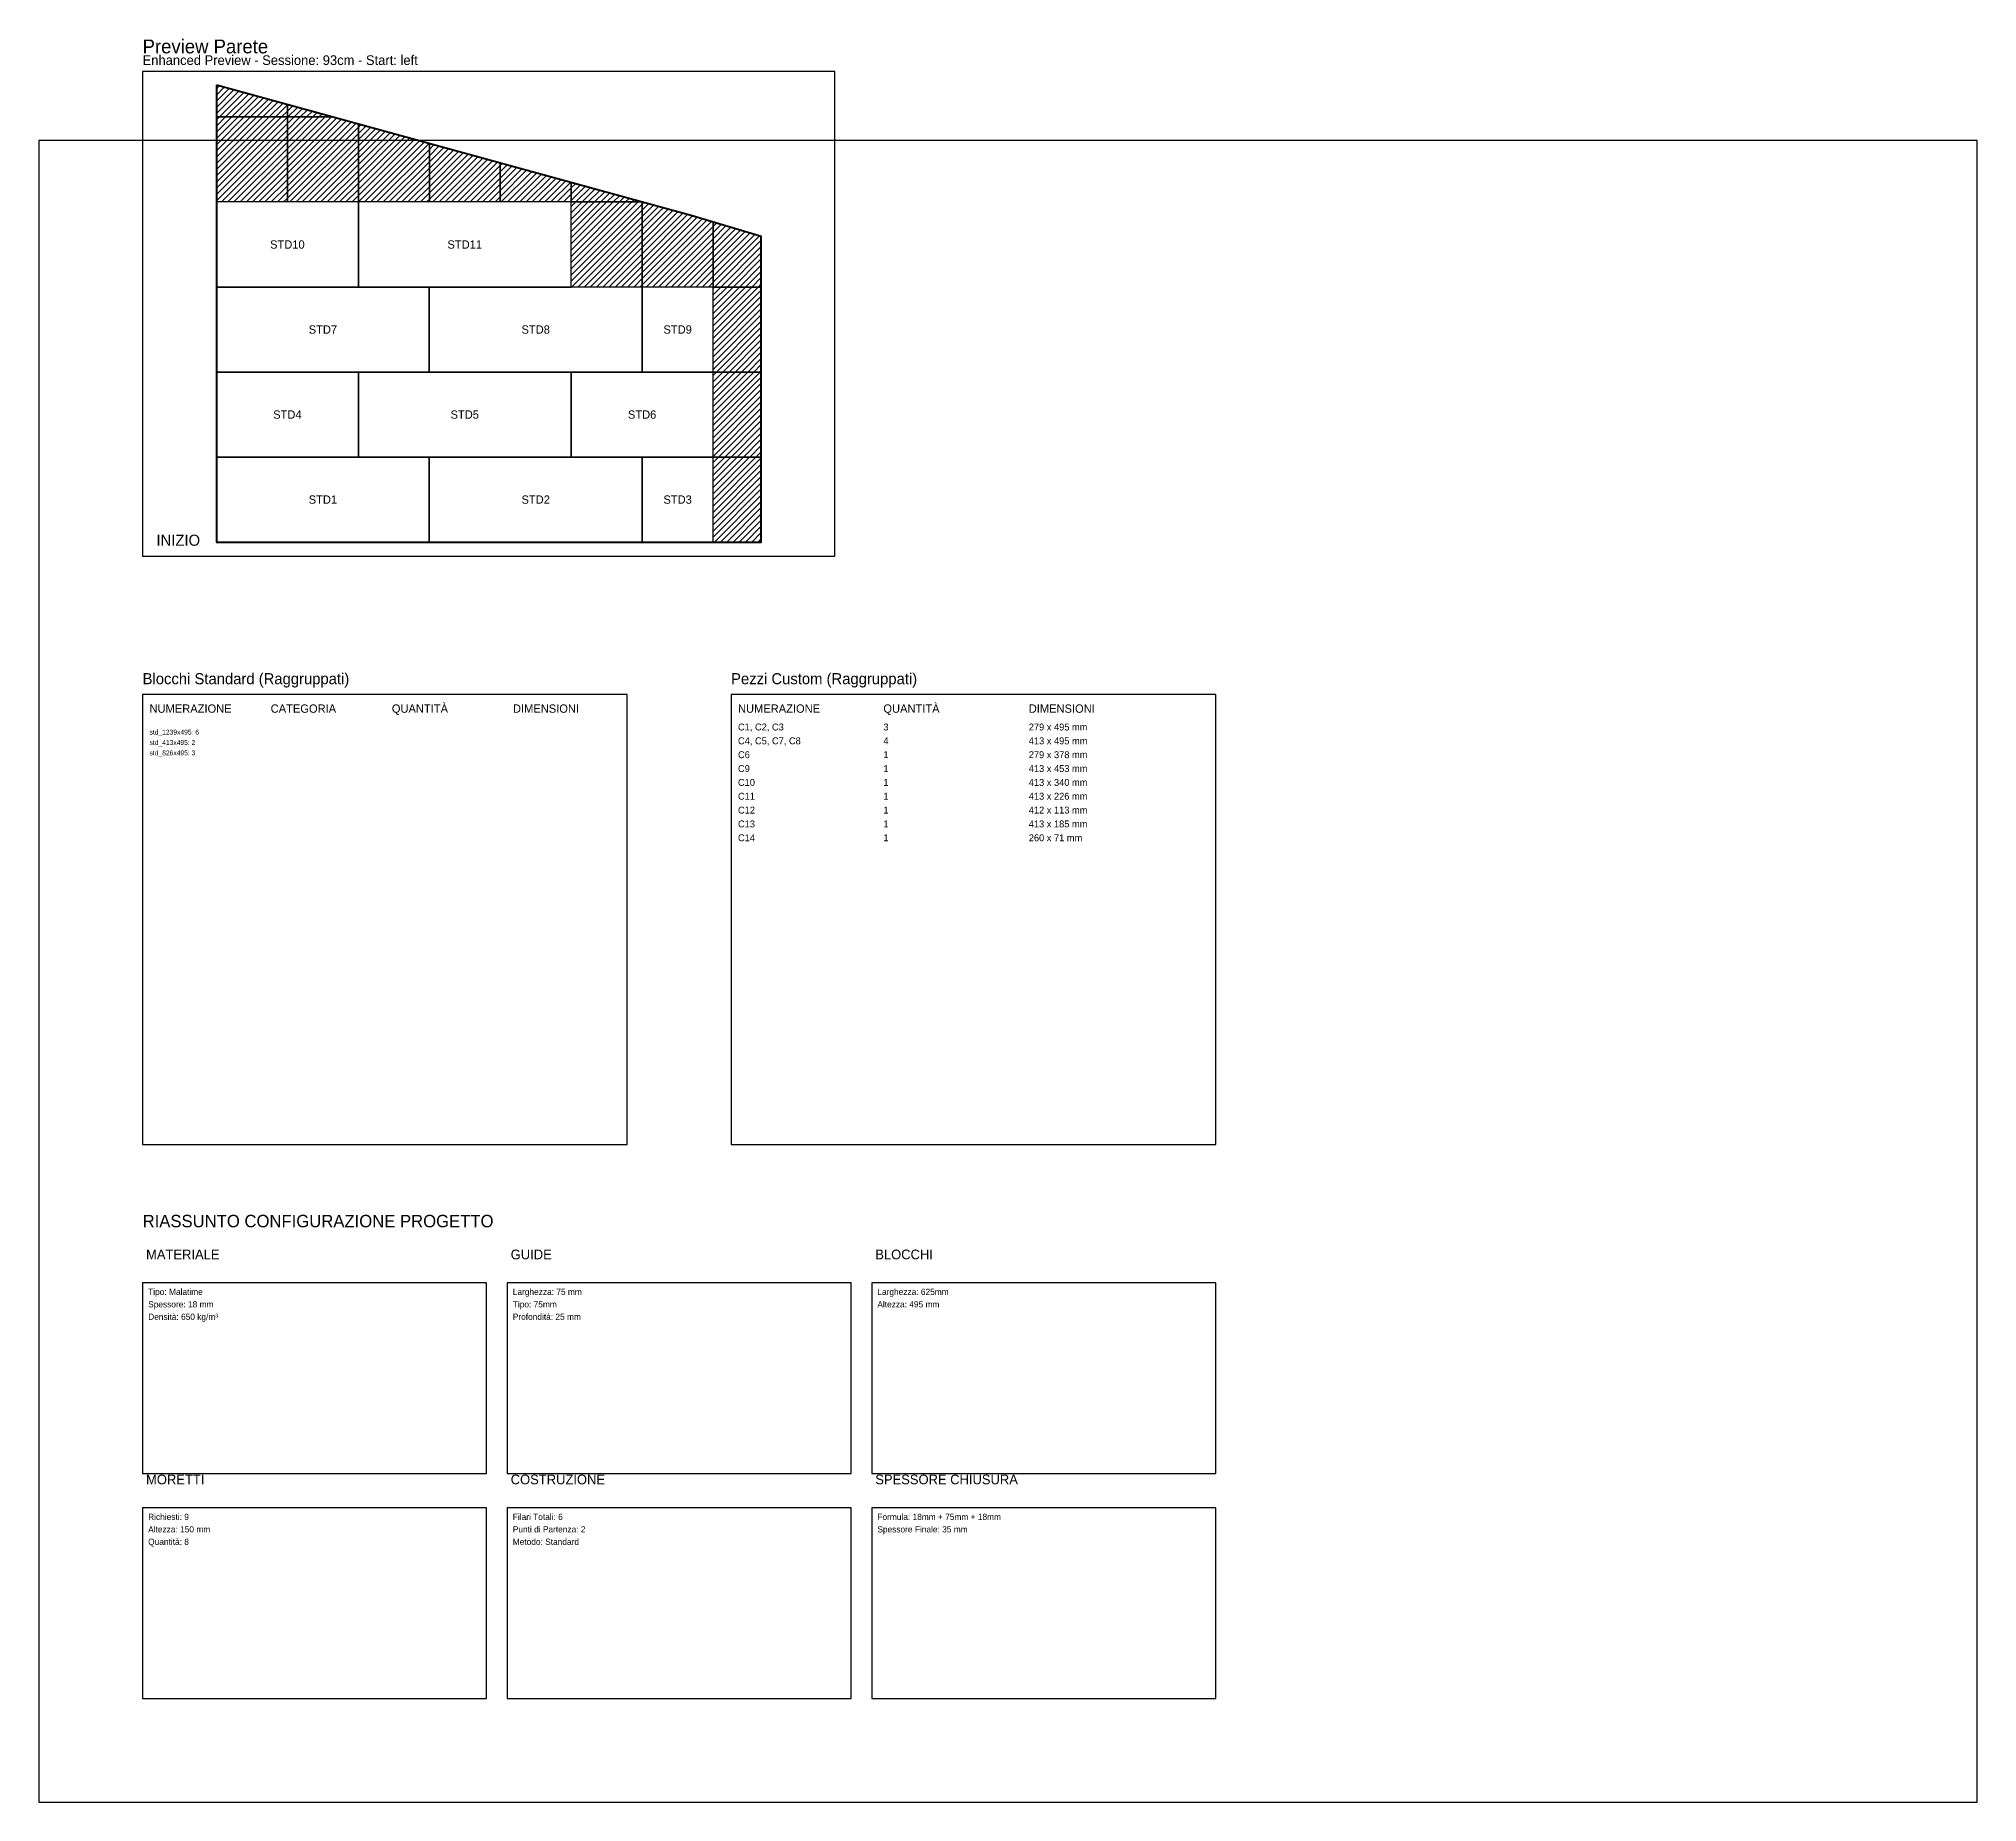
# Model space of a CAD drawing. Header units: metres. Extents: x 0 to 2800, y 0 to 2547.
import ezdxf
from ezdxf.enums import TextEntityAlignment as Align

# ---------------------------------------------------------------- set-up
doc = ezdxf.new("R2010")
doc.units = ezdxf.units.M
for name, color, linetype in [('STEP5_CONFIG_GRID', 8, 'Continuous'), ('STEP5_CONFIG_HEADERS', 4, 'Continuous'), ('STEP5_CONFIG_TEXT', 7, 'Continuous'), ('STEP5_FRAME', 8, 'Continuous'), ('STEP5_HEADER', 7, 'Continuous'), ('STEP5_PREVIEW_BLOCKS', 253, 'Continuous'), ('STEP5_PREVIEW_BORDER', 8, 'Continuous'), ('STEP5_PREVIEW_CUSTOM', 6, 'Continuous'), ('STEP5_PREVIEW_LABELS', 1, 'Continuous'), ('STEP5_PREVIEW_WALL', 5, 'Continuous'), ('STEP5_TABLE_BORDERS', 8, 'Continuous'), ('STEP5_TABLE_CUSTOM', 7, 'Continuous'), ('STEP5_TABLE_STD', 7, 'Continuous')]:
    doc.layers.add(name, color=color, linetype=linetype)

msp = doc.modelspace()

# ---------------------------------------------------------------- hatches: boundary and pattern name
at = {"layer": 'STEP5_PREVIEW_CUSTOM'}
h = msp.add_hatch(dxfattribs=at)
h.set_pattern_fill('ANSI31', scale=2)
h.paths.add_polyline_path([(359.2, 2451.9), (359.2, 2434.2), (256.7, 2434.2), (256.7, 2480), (359.2, 2451.9)])
h = msp.add_hatch(dxfattribs=at)
h.set_pattern_fill('ANSI31', scale=2)
h.paths.add_polyline_path([(423.7, 2434.2), (359.2, 2434.2), (359.2, 2451.9), (423.7, 2434.2)])
h = msp.add_hatch(dxfattribs=at)
h.set_pattern_fill('ANSI31', scale=2)
h.paths.add_polyline_path([(256.7, 2311.4), (256.7, 2434.2), (359.2, 2434.2), (359.2, 2311.4), (256.7, 2311.4)])
h = msp.add_hatch(dxfattribs=at)
h.set_pattern_fill('ANSI31', scale=2)
h.paths.add_polyline_path([(359.2, 2311.4), (359.2, 2434.2), (423.7, 2434.2), (461.7, 2423.8), (461.7, 2311.4), (359.2, 2311.4)])
h = msp.add_hatch(dxfattribs=at)
h.set_pattern_fill('ANSI31', scale=2)
h.paths.add_polyline_path([(564.1, 2311.4), (461.7, 2311.4), (461.7, 2423.8), (564.1, 2395.7), (564.2, 2395.7), (564.2, 2311.4), (564.1, 2311.4)])
h = msp.add_hatch(dxfattribs=at)
h.set_pattern_fill('ANSI31', scale=2)
h.paths.add_polyline_path([(564.2, 2311.4), (564.2, 2395.7), (666.6, 2367.5), (666.6, 2311.4), (564.2, 2311.4)])
h = msp.add_hatch(dxfattribs=at)
h.set_pattern_fill('ANSI31', scale=2)
h.paths.add_polyline_path([(666.6, 2311.4), (666.6, 2367.5), (769, 2339.4), (769.1, 2339.4), (769.1, 2311.4), (769, 2311.4), (666.6, 2311.4)])
h = msp.add_hatch(dxfattribs=at)
h.set_pattern_fill('ANSI31', scale=2)
h.paths.add_polyline_path([(871.3, 2311.4), (871.3, 2311.4), (769.1, 2311.4), (769.1, 2339.4), (871.3, 2311.4)])
h = msp.add_hatch(dxfattribs=at)
h.set_pattern_fill('ANSI31', scale=2)
h.paths.add_polyline_path([(769, 2188.5), (769, 2311.4), (871.4, 2311.4), (871.5, 2311.3), (871.5, 2188.5), (769, 2188.5)])
h = msp.add_hatch(dxfattribs=at)
h.set_pattern_fill('ANSI31', scale=2)
h.paths.add_polyline_path([(871.5, 2188.5), (871.5, 2311.3), (944, 2291.4), (974, 2282.4), (974, 2188.5), (871.5, 2188.5)])
h = msp.add_hatch(dxfattribs=at)
h.set_pattern_fill('ANSI31', scale=2)
h.paths.add_polyline_path([(1043.2, 2261.7), (1043.2, 2188.5), (974, 2188.5), (974, 2282.4), (1043.2, 2261.7)])
h = msp.add_hatch(dxfattribs=at)
h.set_pattern_fill('ANSI31', scale=2)
h.paths.add_polyline_path([(1043.2, 2065.7), (974, 2065.7), (974, 2188.5), (1043.2, 2188.5), (1043.2, 2065.7)])
h = msp.add_hatch(dxfattribs=at)
h.set_pattern_fill('ANSI31', scale=2)
h.paths.add_polyline_path([(1043.2, 1942.9), (974, 1942.9), (974, 2065.7), (1043.2, 2065.7), (1043.2, 1942.9)])
h = msp.add_hatch(dxfattribs=at)
h.set_pattern_fill('ANSI31', scale=2)
h.paths.add_polyline_path([(1043.2, 1820.1), (974, 1820.1), (974, 1942.8), (1043.2, 1942.8), (1043.2, 1820.1)])

# ---------------------------------------------------------------- linework, layer by layer
at = {"layer": 'STEP5_CONFIG_GRID'}
for points in [[(150, 475), (646.7, 475), (646.7, 750), (150, 750), (150, 475)], [(676.7, 475), (1173.3, 475), (1173.3, 750), (676.7, 750), (676.7, 475)], [(1203.3, 475), (1700, 475), (1700, 750), (1203.3, 750), (1203.3, 475)], [(150, 150), (646.7, 150), (646.7, 425), (150, 425), (150, 150)], [(676.7, 150), (1173.3, 150), (1173.3, 425), (676.7, 425), (676.7, 150)], [(1203.3, 150), (1700, 150), (1700, 425), (1203.3, 425), (1203.3, 150)]]:
    msp.add_lwpolyline(points, close=True, dxfattribs=at)
at = {"layer": 'STEP5_FRAME', "lineweight": 25}
msp.add_lwpolyline([(0, 0), (2800, 0), (2800, 2400), (0, 2400), (0, 0)], close=True, dxfattribs=at)
at = {"layer": 'STEP5_PREVIEW_BLOCKS'}
for points in [[(256.7, 2188.5), (461.6, 2188.5), (461.6, 2311.4), (256.7, 2311.4), (256.7, 2188.5)], [(461.6, 2188.5), (769, 2188.5), (769, 2311.4), (461.6, 2311.4), (461.6, 2188.5)], [(256.7, 2065.7), (564.1, 2065.7), (564.1, 2188.5), (256.7, 2188.5), (256.7, 2065.7)], [(564.1, 2065.7), (871.5, 2065.7), (871.5, 2188.5), (564.1, 2188.5), (564.1, 2065.7)], [(871.5, 2065.7), (974, 2065.7), (974, 2188.5), (871.5, 2188.5), (871.5, 2065.7)], [(256.7, 1942.9), (461.6, 1942.9), (461.6, 2065.7), (256.7, 2065.7), (256.7, 1942.9)], [(461.6, 1942.9), (769, 1942.9), (769, 2065.7), (461.6, 2065.7), (461.6, 1942.9)], [(769, 1942.9), (974, 1942.9), (974, 2065.7), (769, 2065.7), (769, 1942.9)], [(256.7, 1820.1), (564.1, 1820.1), (564.1, 1942.9), (256.7, 1942.9), (256.7, 1820.1)], [(564.1, 1820.1), (871.5, 1820.1), (871.5, 1942.9), (564.1, 1942.9), (564.1, 1820.1)], [(871.5, 1820.1), (974, 1820.1), (974, 1942.9), (871.5, 1942.9), (871.5, 1820.1)]]:
    msp.add_lwpolyline(points, close=True, dxfattribs=at)
at = {"layer": 'STEP5_PREVIEW_BORDER'}
msp.add_lwpolyline([(150, 1800), (1150, 1800), (1150, 2500), (150, 2500), (150, 1800)], dxfattribs=at)
at = {"layer": 'STEP5_PREVIEW_CUSTOM'}
for points in [[(359.2, 2451.9), (359.2, 2434.2), (256.7, 2434.2), (256.7, 2480), (359.2, 2451.9)], [(423.7, 2434.2), (359.2, 2434.2), (359.2, 2451.9), (423.7, 2434.2)], [(256.7, 2311.4), (256.7, 2434.2), (359.2, 2434.2), (359.2, 2311.4), (256.7, 2311.4)], [(359.2, 2311.4), (359.2, 2434.2), (423.7, 2434.2), (461.7, 2423.8), (461.7, 2311.4), (359.2, 2311.4)], [(564.1, 2311.4), (461.7, 2311.4), (461.7, 2423.8), (564.1, 2395.7), (564.2, 2395.7), (564.2, 2311.4), (564.1, 2311.4)], [(564.2, 2311.4), (564.2, 2395.7), (666.6, 2367.5), (666.6, 2311.4), (564.2, 2311.4)], [(666.6, 2311.4), (666.6, 2367.5), (769, 2339.4), (769.1, 2339.4), (769.1, 2311.4), (769, 2311.4), (666.6, 2311.4)], [(871.3, 2311.4), (871.3, 2311.4), (769.1, 2311.4), (769.1, 2339.4), (871.3, 2311.4)], [(769, 2188.5), (769, 2311.4), (871.4, 2311.4), (871.5, 2311.3), (871.5, 2188.5), (769, 2188.5)], [(871.5, 2188.5), (871.5, 2311.3), (944, 2291.4), (974, 2282.4), (974, 2188.5), (871.5, 2188.5)], [(1043.2, 2261.7), (1043.2, 2188.5), (974, 2188.5), (974, 2282.4), (1043.2, 2261.7)], [(1043.2, 2065.7), (974, 2065.7), (974, 2188.5), (1043.2, 2188.5), (1043.2, 2065.7)], [(1043.2, 1942.9), (974, 1942.9), (974, 2065.7), (1043.2, 2065.7), (1043.2, 1942.9)], [(1043.2, 1820.1), (974, 1820.1), (974, 1942.8), (1043.2, 1942.8), (1043.2, 1820.1)]]:
    msp.add_lwpolyline(points, close=True, dxfattribs=at)
at = {"layer": 'STEP5_PREVIEW_WALL', "lineweight": 50}
msp.add_lwpolyline([(256.7, 2480), (256.7, 1820), (1043.3, 1820), (1043.3, 2261.7), (944, 2291.4), (256.7, 2480)], close=True, dxfattribs=at)
at = {"layer": 'STEP5_TABLE_BORDERS'}
for points in [[(150, 950), (850, 950), (850, 1600), (150, 1600), (150, 950)], [(1000, 950), (1700, 950), (1700, 1600), (1000, 1600), (1000, 950)]]:
    msp.add_lwpolyline(points, close=True, dxfattribs=at)

# ---------------------------------------------------------------- texts
at = {"layer": 'STEP5_CONFIG_HEADERS'}
for s, height, p in [('NUMERAZIONE', 12, (160, 1570)), ('CATEGORIA', 12, (335, 1570)), ('QUANTITÀ', 12, (510, 1570)), ('DIMENSIONI', 12, (685, 1570)), ('NUMERAZIONE', 12, (1010, 1570)), ('QUANTITÀ', 12, (1220, 1570)), ('DIMENSIONI', 12, (1430, 1570)), ('RIASSUNTO CONFIGURAZIONE PROGETTO', 18, (150, 825)), ('MATERIALE', 14, (155, 780)), ('GUIDE', 14, (681.7, 780)), ('BLOCCHI', 14, (1208.3, 780)), ('MORETTI', 14, (155, 455)), ('COSTRUZIONE', 14, (681.7, 455)), ('SPESSORE CHIUSURA', 14, (1208.3, 455))]:
    msp.add_text(s, height=height, dxfattribs=at).set_placement(p, align=Align.BOTTOM_LEFT)
at = {"layer": 'STEP5_CONFIG_TEXT'}
for s, p in [('Tipo: Malatime', (158, 730)), ('Larghezza: 75 mm', (684.7, 730)), ('Larghezza: 625mm', (1211.3, 730)), ('Spessore: 18 mm', (158, 712)), ('Densità: 650 kg/m³', (158, 694)), ('Tipo: 75mm', (684.7, 712)), ('Profondità: 25 mm', (684.7, 694)), ('Altezza: 495 mm', (1211.3, 712)), ('Altezza: 150 mm', (158, 387)), ('Richiesti: 9', (158, 405)), ('Filari Totali: 6', (684.7, 405)), ('Punti di Partenza: 2', (684.7, 387)), ('Spessore Finale: 35 mm', (1211.3, 387)), ('Formula: 18mm + 75mm + 18mm', (1211.3, 405)), ('Quantità: 8', (158, 369)), ('Metodo: Standard', (684.7, 369))]:
    msp.add_text(s, height=9, dxfattribs=at).set_placement(p, align=Align.BOTTOM_LEFT)
at = {"layer": 'STEP5_HEADER'}
for s, height, p in [('Enhanced Preview - Sessione: 93cm - Start: left', 14, (150, 2505)), ('Preview Parete', 20, (150, 2520))]:
    msp.add_text(s, height=height, dxfattribs=at).set_placement(p, align=Align.BOTTOM_LEFT)
at = {"layer": 'STEP5_PREVIEW_LABELS'}
for s, p in [('STD10', (359.1, 2249.9)), ('STD11', (615.3, 2249.9)), ('STD7', (410.4, 2127.1)), ('STD8', (717.8, 2127.1)), ('STD9', (922.8, 2127.1)), ('STD4', (359.1, 2004.3)), ('STD5', (615.3, 2004.3)), ('STD6', (871.5, 2004.3)), ('STD1', (410.4, 1881.5)), ('STD2', (717.8, 1881.5)), ('STD3', (922.8, 1881.5))]:
    msp.add_text(s, height=12, dxfattribs=at).set_placement(p, align=Align.MIDDLE_CENTER)
at = {"layer": 'STEP5_PREVIEW_LABELS', "color": 1}
msp.add_text('INIZIO', height=16, dxfattribs=at).set_placement((170, 1810), align=Align.BOTTOM_LEFT)
at = {"layer": 'STEP5_TABLE_CUSTOM'}
for s, height, p in [('Pezzi Custom (Raggruppati)', 16, (1000, 1610)), ('C1, C2, C3', 10, (1010, 1545)), ('3', 10, (1220, 1545)), ('279 x 495 mm', 10, (1430, 1545)), ('C4, C5, C7, C8', 10, (1010, 1525)), ('C6', 10, (1010, 1505)), ('4', 10, (1220, 1525)), ('1', 10, (1220, 1505)), ('413 x 495 mm', 10, (1430, 1525)), ('279 x 378 mm', 10, (1430, 1505)), ('C9', 10, (1010, 1485)), ('1', 10, (1220, 1485)), ('413 x 453 mm', 10, (1430, 1485)), ('C10', 10, (1010, 1465)), ('C11', 10, (1010, 1445)), ('1', 10, (1220, 1465)), ('1', 10, (1220, 1445)), ('413 x 340 mm', 10, (1430, 1465)), ('413 x 226 mm', 10, (1430, 1445)), ('C12', 10, (1010, 1425)), ('1', 10, (1220, 1425)), ('412 x 113 mm', 10, (1430, 1425)), ('C13', 10, (1010, 1405)), ('1', 10, (1220, 1405)), ('413 x 185 mm', 10, (1430, 1405)), ('C14', 10, (1010, 1385)), ('1', 10, (1220, 1385)), ('260 x 71 mm', 10, (1430, 1385))]:
    msp.add_text(s, height=height, dxfattribs=at).set_placement(p, align=Align.BOTTOM_LEFT)
at = {"layer": 'STEP5_TABLE_STD'}
for s, height, p in [('Blocchi Standard (Raggruppati)', 16, (150, 1610)), ('std_1239x495: 6', 7, (160, 1540)), ('std_413x495: 2', 7, (160, 1525)), ('std_826x495: 3', 7, (160, 1510))]:
    msp.add_text(s, height=height, dxfattribs=at).set_placement(p, align=Align.BOTTOM_LEFT)

doc.saveas('drawing.dxf')
